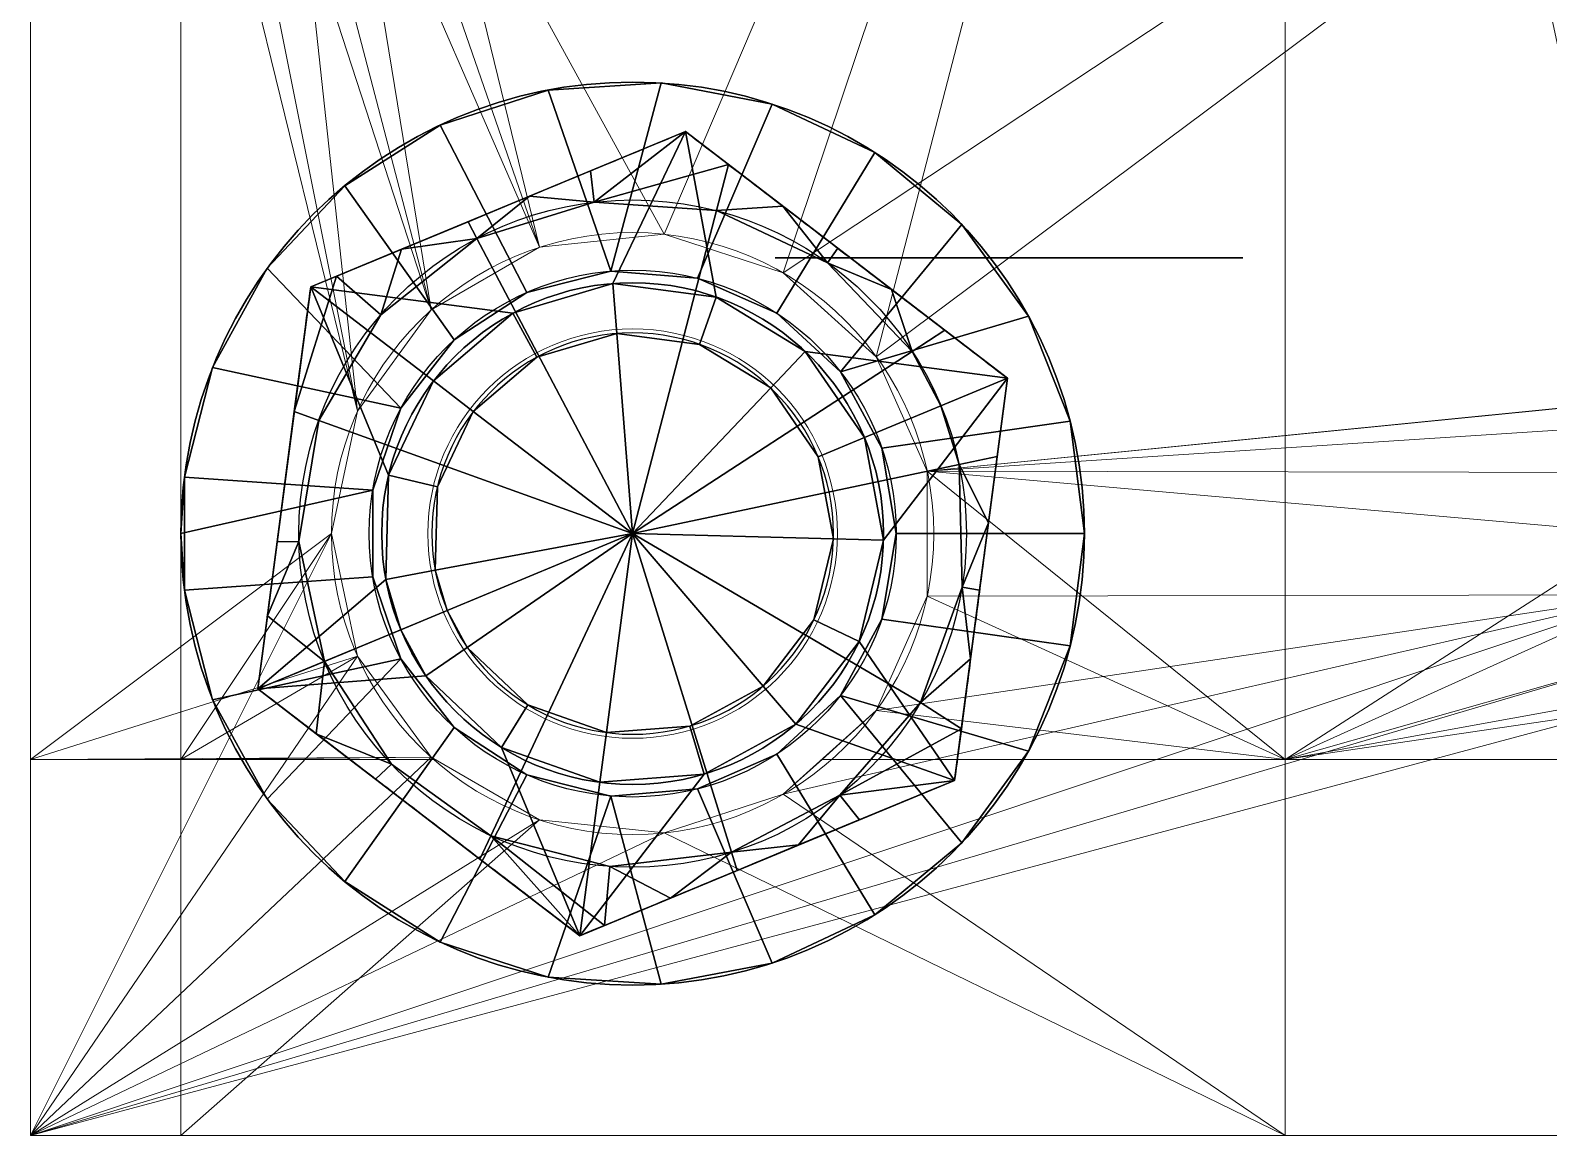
# Model space of a CAD drawing. Header units: millimetres. Extents: x -288 to 127, y 0 to 138.
# Drawn here: x 0 to 30.25, y 0 to 22.03 of the extents above; entities that cross this region are included whole.
import ezdxf
from ezdxf.lldxf.tags import DXFTag

# ---------------------------------------------------------------- set-up
doc = ezdxf.new("R2010")
doc.units = ezdxf.units.MM
doc.layers.add('1', color=7, linetype='Continuous', true_color=0xffffff)
tags = doc.linetypes.add('DASHED', pattern=[25.72, 12.86, -12.86]).pattern_tags.tags
tags[6:7] = [DXFTag(74, 4), DXFTag(75, 0), DXFTag(340, '0'), DXFTag(46, 0.0), DXFTag(50, 0.0), DXFTag(44, 0.0), DXFTag(45, 0.0)]
tags[4:5] = [DXFTag(74, 4), DXFTag(75, 0), DXFTag(340, '0'), DXFTag(46, 0.0), DXFTag(50, 0.0), DXFTag(44, 0.0), DXFTag(45, 0.0)]

# ---------------------------------------------------------------- blocks, each defined once
blk = doc.blocks.new('UG_SURFACE_001')
at = {"layer": '1', "color": 30, "linetype": 'Continuous', "lineweight": 18}
for points in [[(0, 0, 12), (0, 41.000001, 12), (0, 46.999998), (0, 7.5)], [(0, 7.5), (0, 46.999998), (6.518727, 14.44042), (6, 12)], [(0, 46.999998), (10.145898, 17.706338), (7.985217, 16.458869)], [(0, 46.999998), (25, 46.999998), (12.62717, 17.967131), (10.145898, 17.706338)], [(7.985217, 16.458869), (6.518727, 14.44042), (0, 46.999998)], [(15, 17.196152), (12.62717, 17.967131), (25, 46.999998)], [(25, 46.999998), (16.854102, 15.526712), (15, 17.196152)], [(25, 46.999998), (25, 7.5), (17.868886, 13.24747), (16.854102, 15.526712)], [(25, 46.999998), (34.07295, 14.853169), (32.992609, 14.229435)], [(25, 46.999998), (57, 46.999998), (36.499999, 14.598076), (35.313584, 14.983566)], [(32.992609, 14.229435), (32.259364, 13.22021), (25, 46.999998)], [(35.313584, 14.983566), (34.07295, 14.853169), (25, 46.999998)], [(32.259364, 13.22021), (32.000002, 12), (25, 7.5), (25, 46.999998)], [(0, 41.000001, 12), (6.518727, 14.44042, 12), (7.985217, 16.458869, 12)], [(7.985217, 16.458869, 12), (10.145898, 17.706338, 12), (0, 41.000001, 12)], [(50.999999, 41.000001, 12), (0, 41.000001, 12), (12.62717, 17.967131, 12), (15, 17.196152, 12)], [(6, 12, 12), (6.518727, 14.44042, 12), (0, 41.000001, 12), (0, 0, 12)], [(10.145898, 17.706338, 12), (12.62717, 17.967131, 12), (0, 41.000001, 12)], [(50.999999, 41.000001, 12), (15, 17.196152, 12), (16.854102, 15.526712, 12)], [(50.999999, 41.000001, 12), (16.854102, 15.526712, 12), (17.868886, 13.24747, 12), (35.313584, 14.983566, 12)], [(12.62717, 17.967131), (12.62717, 17.967131, 12), (10.145898, 17.706338, 12), (10.145898, 17.706338)], [(15, 17.196152), (15, 17.196152, 12), (12.62717, 17.967131, 12), (12.62717, 17.967131)], [(10.145898, 17.706338), (10.145898, 17.706338, 12), (7.985217, 16.458869, 12), (7.985217, 16.458869)], [(16.854102, 15.526712), (16.854102, 15.526712, 12), (15, 17.196152, 12), (15, 17.196152)], [(7.985217, 16.458869), (7.985217, 16.458869, 12), (6.518727, 14.44042, 12), (6.518727, 14.44042)], [(17.868886, 13.24747), (17.868886, 13.24747, 12), (16.854102, 15.526712, 12), (16.854102, 15.526712)], [(34.07295, 14.853169, 12), (35.313584, 14.983566, 12), (17.868886, 13.24747, 12)], [(32.992609, 14.229435, 12), (34.07295, 14.853169, 12), (17.868886, 13.24747, 12)], [(6.518727, 14.44042), (6.518727, 14.44042, 12), (6, 12, 12), (6, 12)], [(17.868886, 13.24747, 12), (32.259364, 13.22021, 12), (32.992609, 14.229435, 12)], [(17.868886, 10.75253), (17.868886, 13.24747), (25, 7.5)], [(32.259364, 10.77979, 12), (32.000002, 12, 12), (17.868886, 13.24747, 12), (17.868886, 10.75253, 12)], [(17.868886, 13.24747, 12), (32.000002, 12, 12), (32.259364, 13.22021, 12)], [(17.868886, 10.75253), (17.868886, 10.75253, 12), (17.868886, 13.24747, 12), (17.868886, 13.24747)], [(6, 12), (6.518727, 9.55958), (0, 7.5)], [(0, 0, 12), (6.518727, 9.55958, 12), (6, 12, 12)], [(6, 12), (6, 12, 12), (6.518727, 9.55958, 12), (6.518727, 9.55958)], [(25, 7.5), (32.000002, 12), (32.259364, 10.77979)], [(0, 0, 12), (32.259364, 10.77979, 12), (15, 6.803847, 12), (12.62717, 6.032869, 12)], [(32.992609, 9.770566, 12), (32.259364, 10.77979, 12), (0, 0, 12)], [(16.854102, 8.473288, 12), (15, 6.803847, 12), (32.259364, 10.77979, 12)], [(17.868886, 10.75253, 12), (16.854102, 8.473288, 12), (32.259364, 10.77979, 12)], [(25, 7.5), (16.854102, 8.473288), (17.868886, 10.75253)], [(16.854102, 8.473288), (16.854102, 8.473288, 12), (17.868886, 10.75253, 12), (17.868886, 10.75253)], [(25, 7.5), (32.259364, 10.77979), (32.992609, 9.770566)], [(0, 0, 12), (34.07295, 9.14683, 12), (32.992609, 9.770566, 12)], [(32.992609, 9.770566), (34.07295, 9.14683), (25, 7.5)], [(0, 7.5), (6.518727, 9.55958), (7.985217, 7.541131)], [(7.985217, 7.541131, 12), (6.518727, 9.55958, 12), (0, 0, 12)], [(6.518727, 9.55958), (6.518727, 9.55958, 12), (7.985217, 7.541131, 12), (7.985217, 7.541131)], [(0, 0, 12), (50.999999, 0, 12), (35.313584, 9.016435, 12), (34.07295, 9.14683, 12)], [(25, 7.5), (34.07295, 9.14683), (35.313584, 9.016435)], [(35.313584, 9.016435), (57, 7.5), (25, 7.5)], [(15, 6.803847, 12), (16.854102, 8.473288, 12), (16.854102, 8.473288), (15.773155, 7.5)], [(25, 7.5), (15.773155, 7.5), (16.854102, 8.473288)], [(7.985217, 7.541131), (8.056457, 7.5), (0, 7.5)], [(10.145898, 6.293661, 12), (7.985217, 7.541131, 12), (0, 0, 12)], [(0, 7.5), (0, 0), (0, 0, 12)], [(0, 0), (0, 7.5), (8.056457, 7.5), (10.145898, 6.293661)], [(7.985217, 7.541131, 12), (10.145898, 6.293661, 12), (10.145898, 6.293661), (8.056457, 7.5)], [(8.056457, 7.5), (7.985217, 7.541131), (7.985217, 7.541131, 12)], [(15, 6.803847), (15.773155, 7.5), (25, 7.5), (25, 0)], [(15.773155, 7.5), (15, 6.803847), (15, 6.803847, 12)], [(25, 7.5), (57, 7.5), (57, 0), (25, 0)], [(12.62717, 6.032869), (15, 6.803847), (25, 0)], [(12.62717, 6.032869), (12.62717, 6.032869, 12), (15, 6.803847, 12), (15, 6.803847)], [(10.145898, 6.293661), (12.62717, 6.032869), (25, 0), (0, 0)], [(0, 0, 12), (12.62717, 6.032869, 12), (10.145898, 6.293661, 12)], [(10.145898, 6.293661), (10.145898, 6.293661, 12), (12.62717, 6.032869, 12), (12.62717, 6.032869)], [(0, 0, 12), (0, 0), (25, 0)], [(25, 0), (57, 0), (50.999999, 0, 12), (0, 0, 12)]]:
    blk.add_3dface(points, dxfattribs=at)
blk = doc.blocks.new('stoika_kon_BODY')
at = {"layer": '1', "color": 30, "linetype": 'Continuous', "lineweight": 18}
for p, q in [((0, 94), (0, 0)), ((0, 0, 12), (0, 41, 12)), ((0, 0), (0, 0, 12)), ((51, 0, 12), (0, 0, 12)), ((0, 0), (114, 0))]:
    blk.add_line(p, q, dxfattribs=at)
at = {"layer": '1', "color": 30, "linetype": 'Continuous', "lineweight": 18, "extrusion": (0, 0, -1)}
for centre in [(-12, 12), (-12, 12, -12)]:
    blk.add_circle(centre, 6, dxfattribs=at)
at = {"layer": '1', "color": 30, "linetype": 'Continuous', "lineweight": 18}
blk.add_blockref('UG_SURFACE_001', (0, 0), dxfattribs=at)
blk = doc.blocks.new('UG_SURFACE_003')
at = {"layer": '1', "color": 30, "linetype": 'Continuous', "lineweight": 18}
for points in [[(3, 46.999998, 12), (0, 46.999998, 12), (0, 7.5, 12), (3, 7.5, 12)], [(0, 7.5), (0, 46.999998), (6.518727, 14.44042), (6, 12)], [(0, 46.999998), (10.145898, 17.706338), (7.985217, 16.458869)], [(12.62717, 17.967131), (10.145898, 17.706338), (0, 46.999998), (25, 46.999998)], [(7.985217, 16.458869), (6.518727, 14.44042), (0, 46.999998)], [(0, 46.999998), (0, 7.5), (0, 7.5, 12), (0, 46.999998, 12)], [(25, 46.999998, 12), (3, 46.999998, 12), (10.145898, 17.706338, 12), (12.62717, 17.967131, 12)], [(3, 46.999998, 12), (6.518727, 14.44042, 12), (7.985217, 16.458869, 12)], [(7.985217, 16.458869, 12), (10.145898, 17.706338, 12), (3, 46.999998, 12)], [(6, 12, 12), (6.518727, 14.44042, 12), (3, 46.999998, 12), (3, 7.5, 12)], [(12.62717, 17.967131, 12), (15, 17.196152, 12), (25, 46.999998, 12)], [(25, 46.999998), (15, 17.196152), (12.62717, 17.967131)], [(25, 46.999998, 12), (15, 17.196152, 12), (16.854102, 15.526712, 12)], [(16.854102, 15.526712), (15, 17.196152), (25, 46.999998)], [(16.854102, 15.526712, 12), (17.868886, 13.24747, 12), (25, 7.5, 12), (25, 46.999998, 12)], [(25, 46.999998), (25, 7.5), (17.868886, 13.24747), (16.854102, 15.526712)], [(25, 46.999998, 12), (32.259364, 13.22021, 12), (32.992609, 14.229435, 12)], [(25, 46.999998, 12), (34.07295, 14.853169, 12), (35.313584, 14.983566, 12)], [(25, 46.999998, 12), (25, 7.5, 12), (32.000002, 12, 12), (32.259364, 13.22021, 12)], [(35.313584, 14.983566, 12), (36.499999, 14.598076, 12), (57, 46.999998, 12), (25, 46.999998, 12)], [(32.992609, 14.229435, 12), (34.07295, 14.853169, 12), (25, 46.999998, 12)], [(25, 46.999998), (34.07295, 14.853169), (32.992609, 14.229435)], [(25, 46.999998), (57, 46.999998), (36.499999, 14.598076), (35.313584, 14.983566)], [(32.992609, 14.229435), (32.259364, 13.22021), (25, 46.999998)], [(35.313584, 14.983566), (34.07295, 14.853169), (25, 46.999998)], [(32.259364, 13.22021), (32.000002, 12), (25, 7.5), (25, 46.999998)], [(12.62717, 17.967131), (12.62717, 17.967131, 12), (10.145898, 17.706338, 12), (10.145898, 17.706338)], [(15, 17.196152), (15, 17.196152, 12), (12.62717, 17.967131, 12), (12.62717, 17.967131)], [(10.145898, 17.706338), (10.145898, 17.706338, 12), (7.985217, 16.458869, 12), (7.985217, 16.458869)], [(16.854102, 15.526712), (16.854102, 15.526712, 12), (15, 17.196152, 12), (15, 17.196152)], [(7.985217, 16.458869), (7.985217, 16.458869, 12), (6.518727, 14.44042, 12), (6.518727, 14.44042)], [(17.868886, 13.24747), (17.868886, 13.24747, 12), (16.854102, 15.526712, 12), (16.854102, 15.526712)], [(6.518727, 14.44042), (6.518727, 14.44042, 12), (6, 12, 12), (6, 12)], [(25, 7.5, 12), (17.868886, 13.24747, 12), (17.868886, 10.75253, 12)], [(17.868886, 10.75253), (17.868886, 13.24747), (25, 7.5)], [(17.868886, 10.75253), (17.868886, 10.75253, 12), (17.868886, 13.24747, 12), (17.868886, 13.24747)], [(6, 12), (6.518727, 9.55958), (0, 7.5)], [(3, 7.5, 12), (6.518727, 9.55958, 12), (6, 12, 12)], [(6, 12), (6, 12, 12), (6.518727, 9.55958, 12), (6.518727, 9.55958)], [(25, 7.5, 12), (32.259364, 10.77979, 12), (32.000002, 12, 12)], [(25, 7.5), (32.000002, 12), (32.259364, 10.77979)], [(17.868886, 10.75253, 12), (16.854102, 8.473288, 12), (25, 7.5, 12)], [(25, 7.5), (16.854102, 8.473288), (17.868886, 10.75253)], [(16.854102, 8.473288), (16.854102, 8.473288, 12), (17.868886, 10.75253, 12), (17.868886, 10.75253)], [(32.992609, 9.770566, 12), (32.259364, 10.77979, 12), (25, 7.5, 12)], [(25, 7.5), (32.259364, 10.77979), (32.992609, 9.770566)], [(25, 7.5, 12), (34.07295, 9.14683, 12), (32.992609, 9.770566, 12)], [(32.992609, 9.770566), (34.07295, 9.14683), (25, 7.5)], [(0, 7.5), (6.518727, 9.55958), (7.985217, 7.541131)], [(7.985217, 7.541131, 12), (6.518727, 9.55958, 12), (3, 7.5, 12)], [(6.518727, 9.55958), (6.518727, 9.55958, 12), (7.985217, 7.541131, 12), (7.985217, 7.541131)], [(35.313584, 9.016435, 12), (34.07295, 9.14683, 12), (25, 7.5, 12)], [(25, 7.5), (34.07295, 9.14683), (35.313584, 9.016435)], [(25, 7.5, 12), (57, 7.5, 12), (35.313584, 9.016435, 12)], [(35.313584, 9.016435), (57, 7.5), (25, 7.5)], [(16.854102, 8.473288, 12), (15.773155, 7.5, 12), (25, 7.5, 12)], [(25, 7.5), (15.773155, 7.5), (16.854102, 8.473288)], [(15.773155, 7.5, 12), (16.854102, 8.473288, 12), (16.854102, 8.473288), (15.773155, 7.5)], [(7.985217, 7.541131), (8.056457, 7.5), (0, 7.5)], [(3, 7.5, 12), (0, 7.5, 12), (0, 0, 12), (3, 0, 12)], [(0, 0), (0, 7.5), (8.056457, 7.5), (10.145898, 6.293661)], [(0, 7.5), (0, 0), (0, 0, 12), (0, 7.5, 12)], [(3, 7.5, 12), (8.056457, 7.5, 12), (7.985217, 7.541131, 12)], [(10.145898, 6.293661, 12), (8.056457, 7.5, 12), (3, 7.5, 12), (3, 0, 12)], [(8.056457, 7.5), (7.985217, 7.541131), (7.985217, 7.541131, 12), (8.056457, 7.5, 12)], [(8.056457, 7.5, 12), (10.145898, 6.293661, 12), (10.145898, 6.293661), (8.056457, 7.5)], [(25, 0, 12), (25, 7.5, 12), (15.773155, 7.5, 12), (15, 6.803847, 12)], [(15, 6.803847), (15.773155, 7.5), (25, 7.5), (25, 0)], [(15.773155, 7.5), (15, 6.803847), (15, 6.803847, 12), (15.773155, 7.5, 12)], [(57, 7.5, 12), (25, 7.5, 12), (25, 0, 12), (57, 0, 12)], [(25, 7.5), (57, 7.5), (57, 0), (25, 0)], [(15, 6.803847, 12), (12.62717, 6.032869, 12), (25, 0, 12)], [(25, 0), (12.62717, 6.032869), (15, 6.803847)], [(12.62717, 6.032869), (12.62717, 6.032869, 12), (15, 6.803847, 12), (15, 6.803847)], [(10.145898, 6.293661), (12.62717, 6.032869), (25, 0), (0, 0)], [(3, 0, 12), (25, 0, 12), (12.62717, 6.032869, 12), (10.145898, 6.293661, 12)], [(10.145898, 6.293661), (10.145898, 6.293661, 12), (12.62717, 6.032869, 12), (12.62717, 6.032869)], [(0, 0), (25, 0), (25, 0, 12), (3, 0, 12)], [(3, 0, 12), (0, 0, 12), (0, 0)], [(25, 0), (57, 0), (57, 0, 12), (25, 0, 12)]]:
    blk.add_3dface(points, dxfattribs=at)
blk = doc.blocks.new('plohadka_pod_stoiku_kon_BODY')
at = {"layer": '1', "color": 30, "linetype": 'Continuous', "lineweight": 18}
for p, q in [((0, 94), (0, 0)), ((0, 0, 12), (0, 94, 12)), ((0, 0), (114, 0)), ((114, 0, 12), (0, 0, 12)), ((0, 0), (0, 0, 12))]:
    blk.add_line(p, q, dxfattribs=at)
at = {"layer": '1', "color": 30, "linetype": 'Continuous', "lineweight": 18, "extrusion": (0, 0, -1)}
for centre in [(-12, 12), (-12, 12, -12)]:
    blk.add_circle(centre, 6, dxfattribs=at)
at = {"layer": '1', "color": 30, "linetype": 'Continuous', "lineweight": 18}
blk.add_blockref('UG_SURFACE_003', (0, 0), dxfattribs=at)
blk = doc.blocks.new('UG_SURFACE_004')
at = {"layer": '1', "color": 190, "linetype": 'Continuous', "lineweight": 25}
for points in [[(-2.108901, 4.80781, 1.5), (-0.433542, 5.232069, 1.5), (-1.686432, 8.840585, 1.5), (-3.832014, 8.143444, 1.5)], [(-1.686432, 8.840585, 1.5), (-1.686432, 8.840585), (-3.832014, 8.143444), (-3.832014, 8.143444, 1.5)], [(-3.832014, 8.143444), (-1.686432, 8.840585), (-0.433542, 5.232069), (-2.108901, 4.80781)], [(0.565115, 8.98224, 1.5), (-1.686432, 8.840585, 1.5), (-0.433542, 5.232069, 1.5)], [(0.565115, 8.98224, 1.5), (0.565115, 8.98224), (-1.686432, 8.840585), (-1.686432, 8.840585, 1.5)], [(-0.433542, 5.232069), (-1.686432, 8.840585), (0.565115, 8.98224)], [(-0.433542, 5.232069, 1.5), (1.288799, 5.089351, 1.5), (2.781153, 8.559508, 1.5), (0.565115, 8.98224, 1.5)], [(0.565115, 8.98224), (2.781153, 8.559508), (1.288799, 5.089351), (-0.433542, 5.232069)], [(2.781153, 8.559508, 1.5), (2.781153, 8.559508), (0.565115, 8.98224), (0.565115, 8.98224, 1.5)], [(4.822441, 7.598951, 1.5), (2.781153, 8.559508, 1.5), (1.288799, 5.089351, 1.5), (2.871478, 4.395124, 1.5)], [(2.871478, 4.395124), (1.288799, 5.089351), (2.781153, 8.559508), (4.822441, 7.598951)], [(4.822441, 7.598951, 1.5), (4.822441, 7.598951), (2.781153, 8.559508), (2.781153, 8.559508, 1.5)], [(-3.832014, 8.143444, 1.5), (-5.736816, 6.934619, 1.5), (-3.555728, 3.86255, 1.5), (-2.108901, 4.80781, 1.5)], [(-3.832014, 8.143444, 1.5), (-3.832014, 8.143444), (-5.736816, 6.934619), (-5.736816, 6.934619, 1.5)], [(-2.108901, 4.80781), (-3.555728, 3.86255), (-5.736816, 6.934619), (-3.832014, 8.143444)], [(2.871478, 4.395124, 1.5), (4.142988, 3.224617, 1.5), (6.560718, 6.160924, 1.5), (4.822441, 7.598951, 1.5)], [(4.822441, 7.598951), (6.560718, 6.160924), (4.142988, 3.224617), (2.871478, 4.395124)], [(6.560718, 6.160924, 1.5), (6.560718, 6.160924), (4.822441, 7.598951), (4.822441, 7.598951, 1.5)], [(-4.617237, 2.498724, 1.5), (-3.555728, 3.86255, 1.5), (-5.736816, 6.934619, 1.5), (-7.281153, 5.290067, 1.5)], [(-5.736816, 6.934619, 1.5), (-5.736816, 6.934619), (-7.281153, 5.290067), (-7.281153, 5.290067, 1.5)], [(-7.281153, 5.290067), (-5.736816, 6.934619), (-3.555728, 3.86255), (-4.617237, 2.498724)], [(7.88676, 4.335783, 1.5), (6.560718, 6.160924, 1.5), (4.142988, 3.224617, 1.5)], [(4.142988, 3.224617), (6.560718, 6.160924), (7.88676, 4.335783)], [(7.88676, 4.335783, 1.5), (7.88676, 4.335783), (6.560718, 6.160924), (6.560718, 6.160924, 1.5)], [(-7.281153, 5.290067, 1.5), (-8.367988, 3.313121, 1.5), (-4.617237, 2.498724, 1.5)], [(-7.281153, 5.290067, 1.5), (-7.281153, 5.290067), (-8.367988, 3.313121), (-8.367988, 3.313121, 1.5)], [(-4.617237, 2.498724), (-8.367988, 3.313121), (-7.281153, 5.290067)], [(-2.108901, 4.80781, 1.5), (-2.108901, 4.80781), (-0.433542, 5.232069), (-0.433542, 5.232069, 1.5)], [(-0.433542, 5.232069, 1.5), (-0.433542, 5.232069), (1.288799, 5.089351), (1.288799, 5.089351, 1.5)], [(1.288799, 5.089351, 1.5), (1.288799, 5.089351), (2.871478, 4.395124), (2.871478, 4.395124, 1.5)], [(-3.555728, 3.86255, 1.5), (-3.555728, 3.86255), (-2.108901, 4.80781), (-2.108901, 4.80781, 1.5)], [(2.871478, 4.395124, 1.5), (2.871478, 4.395124), (4.142988, 3.224617), (4.142988, 3.224617, 1.5)], [(4.142988, 3.224617, 1.5), (4.96554, 1.704672, 1.5), (8.717248, 2.238209, 1.5), (7.88676, 4.335783, 1.5)], [(7.88676, 4.335783), (8.717248, 2.238209), (4.96554, 1.704672), (4.142988, 3.224617)], [(8.717248, 2.238209, 1.5), (8.717248, 2.238209), (7.88676, 4.335783), (7.88676, 4.335783, 1.5)], [(-4.617237, 2.498724, 1.5), (-4.617237, 2.498724), (-3.555728, 3.86255), (-3.555728, 3.86255, 1.5)], [(-5.178397, 0.864122, 1.5), (-4.617237, 2.498724, 1.5), (-8.367988, 3.313121, 1.5), (-8.929032, 1.127999, 1.5)], [(-8.367988, 3.313121, 1.5), (-8.367988, 3.313121), (-8.929032, 1.127999), (-8.929032, 1.127999, 1.5)], [(-4.617237, 2.498724), (-5.178397, 0.864122), (-8.929032, 1.127999), (-8.367988, 3.313121)], [(4.142988, 3.224617, 1.5), (4.142988, 3.224617), (4.96554, 1.704672), (4.96554, 1.704672, 1.5)], [(-5.178397, 0.864122, 1.5), (-5.178397, 0.864122), (-4.617237, 2.498724), (-4.617237, 2.498724, 1.5)], [(4.96554, 1.704672, 1.5), (5.25, 0, 1.5), (9, 0, 1.5), (8.717248, 2.238209, 1.5)], [(8.717248, 2.238209), (9, 0), (5.25, 0), (4.96554, 1.704672)], [(9, 0, 1.5), (9, 0), (8.717248, 2.238209), (8.717248, 2.238209, 1.5)], [(4.96554, 1.704672, 1.5), (4.96554, 1.704672), (5.25, 0), (5.25, 0, 1.5)], [(-5.178397, 0.864122, 1.5), (-8.929032, 1.127999, 1.5), (-9, 0, 1.5)], [(-8.929032, 1.127999), (-8.929032, -1.127999), (-9, 0, 1.5)], [(-9, 0, 1.5), (-8.929032, 1.127999, 1.5), (-8.929032, 1.127999)], [(-8.929032, -1.127999), (-8.929032, 1.127999), (-5.178397, 0.864122), (-5.178397, -0.864122)], [(-9, 0, 1.5), (-8.929032, -1.127999, 1.5), (-5.178397, -0.864122, 1.5), (-5.178397, 0.864122, 1.5)], [(-5.178397, -0.864122, 1.5), (-5.178397, -0.864122), (-5.178397, 0.864122), (-5.178397, 0.864122, 1.5)], [(-8.929032, -1.127999), (-8.929032, -1.127999, 1.5), (-9, 0, 1.5)], [(8.717248, -2.238209, 1.5), (9, 0, 1.5), (5.25, 0, 1.5), (4.96554, -1.704672, 1.5)], [(4.96554, -1.704672), (5.25, 0), (9, 0), (8.717248, -2.238209)], [(5.25, 0, 1.5), (5.25, 0), (4.96554, -1.704672), (4.96554, -1.704672, 1.5)], [(8.717248, -2.238209, 1.5), (8.717248, -2.238209), (9, 0), (9, 0, 1.5)], [(-8.929032, -1.127999, 1.5), (-8.367988, -3.313121, 1.5), (-4.617237, -2.498724, 1.5), (-5.178397, -0.864122, 1.5)], [(-5.178397, -0.864122), (-4.617237, -2.498724), (-8.367988, -3.313121), (-8.929032, -1.127999)], [(-4.617237, -2.498724, 1.5), (-4.617237, -2.498724), (-5.178397, -0.864122), (-5.178397, -0.864122, 1.5)], [(-8.929032, -1.127999, 1.5), (-8.929032, -1.127999), (-8.367988, -3.313121), (-8.367988, -3.313121, 1.5)], [(7.88676, -4.335783, 1.5), (8.717248, -2.238209, 1.5), (4.96554, -1.704672, 1.5), (4.142988, -3.224617, 1.5)], [(4.142988, -3.224617), (4.96554, -1.704672), (8.717248, -2.238209), (7.88676, -4.335783)], [(4.96554, -1.704672, 1.5), (4.96554, -1.704672), (4.142988, -3.224617), (4.142988, -3.224617, 1.5)], [(7.88676, -4.335783, 1.5), (7.88676, -4.335783), (8.717248, -2.238209), (8.717248, -2.238209, 1.5)], [(-4.617237, -2.498724, 1.5), (-8.367988, -3.313121, 1.5), (-7.281153, -5.290067, 1.5)], [(-7.281153, -5.290067), (-8.367988, -3.313121), (-4.617237, -2.498724)], [(-7.281153, -5.290067, 1.5), (-5.736816, -6.934619, 1.5), (-3.555728, -3.86255, 1.5), (-4.617237, -2.498724, 1.5)], [(-4.617237, -2.498724), (-3.555728, -3.86255), (-5.736816, -6.934619), (-7.281153, -5.290067)], [(-3.555728, -3.86255, 1.5), (-3.555728, -3.86255), (-4.617237, -2.498724), (-4.617237, -2.498724, 1.5)], [(-8.367988, -3.313121, 1.5), (-8.367988, -3.313121), (-7.281153, -5.290067), (-7.281153, -5.290067, 1.5)], [(4.822441, -7.598951, 1.5), (6.560718, -6.160924, 1.5), (4.142988, -3.224617, 1.5), (2.871478, -4.395124, 1.5)], [(6.560718, -6.160924), (4.822441, -7.598951), (2.871478, -4.395124), (4.142988, -3.224617)], [(4.142988, -3.224617, 1.5), (4.142988, -3.224617), (2.871478, -4.395124), (2.871478, -4.395124, 1.5)], [(4.142988, -3.224617, 1.5), (6.560718, -6.160924, 1.5), (7.88676, -4.335783, 1.5)], [(7.88676, -4.335783), (6.560718, -6.160924), (4.142988, -3.224617)], [(-5.736816, -6.934619, 1.5), (-3.832014, -8.143444, 1.5), (-2.108901, -4.80781, 1.5), (-3.555728, -3.86255, 1.5)], [(-3.555728, -3.86255), (-2.108901, -4.80781), (-3.832014, -8.143444), (-5.736816, -6.934619)], [(-2.108901, -4.80781, 1.5), (-2.108901, -4.80781), (-3.555728, -3.86255), (-3.555728, -3.86255, 1.5)], [(2.781153, -8.559508, 1.5), (4.822441, -7.598951, 1.5), (2.871478, -4.395124, 1.5), (1.288799, -5.089351, 1.5)], [(1.288799, -5.089351), (2.871478, -4.395124), (4.822441, -7.598951), (2.781153, -8.559508)], [(2.871478, -4.395124, 1.5), (2.871478, -4.395124), (1.288799, -5.089351), (1.288799, -5.089351, 1.5)], [(6.560718, -6.160924, 1.5), (6.560718, -6.160924), (7.88676, -4.335783), (7.88676, -4.335783, 1.5)], [(-3.832014, -8.143444, 1.5), (-1.686432, -8.840585, 1.5), (-0.433542, -5.232069, 1.5), (-2.108901, -4.80781, 1.5)], [(-2.108901, -4.80781), (-0.433542, -5.232069), (-1.686432, -8.840585), (-3.832014, -8.143444)], [(-0.433542, -5.232069, 1.5), (-0.433542, -5.232069), (-2.108901, -4.80781), (-2.108901, -4.80781, 1.5)], [(0.565115, -8.98224, 1.5), (2.781153, -8.559508, 1.5), (1.288799, -5.089351, 1.5), (-0.433542, -5.232069, 1.5)], [(-0.433542, -5.232069), (1.288799, -5.089351), (2.781153, -8.559508), (0.565115, -8.98224)], [(1.288799, -5.089351, 1.5), (1.288799, -5.089351), (-0.433542, -5.232069), (-0.433542, -5.232069, 1.5)], [(-7.281153, -5.290067, 1.5), (-7.281153, -5.290067), (-5.736816, -6.934619), (-5.736816, -6.934619, 1.5)], [(-0.433542, -5.232069, 1.5), (-1.686432, -8.840585, 1.5), (0.565115, -8.98224, 1.5)], [(0.565115, -8.98224), (-1.686432, -8.840585), (-0.433542, -5.232069)], [(4.822441, -7.598951, 1.5), (4.822441, -7.598951), (6.560718, -6.160924), (6.560718, -6.160924, 1.5)], [(-5.736816, -6.934619, 1.5), (-5.736816, -6.934619), (-3.832014, -8.143444), (-3.832014, -8.143444, 1.5)], [(2.781153, -8.559508, 1.5), (2.781153, -8.559508), (4.822441, -7.598951), (4.822441, -7.598951, 1.5)], [(-3.832014, -8.143444, 1.5), (-3.832014, -8.143444), (-1.686432, -8.840585), (-1.686432, -8.840585, 1.5)], [(0.565115, -8.98224, 1.5), (0.565115, -8.98224), (2.781153, -8.559508), (2.781153, -8.559508, 1.5)], [(-1.686432, -8.840585, 1.5), (-1.686432, -8.840585), (0.565115, -8.98224), (0.565115, -8.98224, 1.5)]]:
    blk.add_3dface(points, dxfattribs=at)
blk = doc.blocks.new('1143_1_5-10-18_BODY')
at = {"layer": '1', "color": 190, "linetype": 'Continuous', "lineweight": 25}
for centre, radius in [((0, 0), 9), ((0, 0), 5.25), ((0, 0, 1.5), 5.25)]:
    blk.add_circle(centre, radius, dxfattribs=at)
at = {"layer": '1', "color": 190, "linetype": 'Continuous', "lineweight": 25, "extrusion": (0, 0, -1)}
blk.add_circle((0, 0, -1.5), 9, dxfattribs=at)
at = {"layer": '1', "color": 190, "linetype": 'Continuous', "lineweight": 25}
blk.add_blockref('UG_SURFACE_004', (0, 0), dxfattribs=at)
blk = doc.blocks.new('UG_SURFACE_006')
at = {"layer": '1', "color": 251, "linetype": 'Continuous', "lineweight": 25}
for points in [[(-4.567727, 2.033683), (-3.345653, 3.715724), (-4.041452, 7), (-8.082904, 0)], [(-5.954344, 3.686774, -5.79601), (-6.62992, 2.516642, -5.745102), (-8.082904, 0), (-4.041452, 7)], [(-4.041452, 7), (-5.262495, 4.885091, -5.69378), (-5.954344, 3.686774, -5.79601)], [(-4.041452, 7), (-4.580755, 6.0659, -5.450816), (-5.262495, 4.885091, -5.69378)], [(-4.041452, 7), (-4.041452, 7, -5.172713), (-4.580755, 6.0659, -5.450816)], [(-1.819859, 6.39614, -6), (-4.580755, 6.0659, -5.450816), (-4.041452, 7, -5.172713)], [(-4.041452, 7), (-3.345653, 3.715724), (-1.545085, 4.755283)], [(-1.545085, 4.755283), (0.522642, 4.97261), (4.041452, 7), (-4.041452, 7)], [(0.648646, 7, -5.780614), (-0.677313, 7, -5.779053), (-4.041452, 7), (4.041452, 7)], [(-0.677313, 7, -5.779053), (-1.991672, 7, -5.637524), (-4.041452, 7, -5.172713), (-4.041452, 7)], [(-4.041452, 7, -5.172713), (-1.991672, 7, -5.637524), (-1.819859, 6.39614, -6)], [(-1.819859, 6.39614, -6), (-1.991672, 7, -5.637524), (-0.677313, 7, -5.779053)], [(0.613585, 6.621632, -6), (-1.819859, 6.39614, -6), (-0.677313, 7, -5.779053)], [(-0.677313, 7, -5.779053), (0.648646, 7, -5.780614), (0.613585, 6.621632, -6)], [(4.041452, 7), (0.522642, 4.97261), (2.5, 4.330127)], [(0.613585, 6.621632, -6), (0.648646, 7, -5.780614), (2.084738, 7, -5.622503)], [(2.084738, 7, -5.622503), (2.96416, 5.952836, -6), (0.613585, 6.621632, -6)], [(4.041452, 7), (2.084738, 7, -5.622503), (0.648646, 7, -5.780614)], [(4.041452, 7), (3.485586, 7, -5.324614), (2.084738, 7, -5.622503)], [(2.084738, 7, -5.622503), (3.485586, 7, -5.324614), (2.96416, 5.952836, -6)], [(2.5, 4.330127), (4.045085, 2.938926), (4.041452, 7)], [(5.295666, 4.827637, -5.702144), (4.914409, 4.480076, -6), (2.96416, 5.952836, -6), (3.485586, 7, -5.324614)], [(4.041452, 7), (4.041452, 7, -5.172713), (3.485586, 7, -5.324614)], [(3.485586, 7, -5.324614), (4.041452, 7, -5.172713), (5.295666, 4.827637, -5.702144)], [(8.082904, 0), (4.041452, 7), (4.045085, 2.938926), (4.890738, 1.039558)], [(4.041452, 7), (8.082904, 0), (6.605478, 2.558976, -5.749526), (5.295666, 4.827637, -5.702144)], [(5.295666, 4.827637, -5.702144), (4.041452, 7, -5.172713), (4.041452, 7)], [(-1.819859, 6.39614, -6), (-4.00752, 5.306814, -6), (-4.580755, 6.0659, -5.450816)], [(-4.00752, 5.306814, -6), (-1.819859, 6.39614, -6), (0.613585, 6.621632, -6), (0, 0, -6)], [(0.613585, 6.621632, -6), (2.96416, 5.952836, -6), (4.914409, 4.480076, -6), (0, 0, -6)], [(-5.262495, 4.885091, -5.69378), (-4.580755, 6.0659, -5.450816), (-4.00752, 5.306814, -6)], [(0, 0, -6), (-6.536771, 1.221934, -6), (-5.653944, 3.500774, -6), (-4.00752, 5.306814, -6)], [(-5.262495, 4.885091, -5.69378), (-4.00752, 5.306814, -6), (-5.653944, 3.500774, -6)], [(-5.653944, 3.500774, -6), (-5.954344, 3.686774, -5.79601), (-5.262495, 4.885091, -5.69378)], [(0.522642, 4.97261, 34.000002), (-1.545085, 4.755283, 34.000002), (-1.236068, 3.804226, 35), (0.418114, 3.978088, 35)], [(-1.545085, 4.755283), (-1.545085, 4.755283, 34.000002), (0.522642, 4.97261, 34.000002), (0.522642, 4.97261)], [(2.5, 4.330127, 34.000002), (0.522642, 4.97261, 34.000002), (0.418114, 3.978088, 35), (2, 3.464102, 35)], [(0.522642, 4.97261), (0.522642, 4.97261, 34.000002), (2.5, 4.330127, 34.000002), (2.5, 4.330127)], [(-1.545085, 4.755283, 34.000002), (-3.345653, 3.715724, 34.000002), (-2.676522, 2.972579, 35), (-1.236068, 3.804226, 35)], [(-3.345653, 3.715724), (-3.345653, 3.715724, 34.000002), (-1.545085, 4.755283, 34.000002), (-1.545085, 4.755283)], [(6.605478, 2.558976, -5.749526), (6.20094, 2.402257, -6), (4.914409, 4.480076, -6), (5.295666, 4.827637, -5.702144)], [(4.914409, 4.480076, -6), (6.20094, 2.402257, -6), (6.65, 0, -6), (0, 0, -6)], [(4.045085, 2.938926, 34.000002), (2.5, 4.330127, 34.000002), (2, 3.464102, 35), (3.236068, 2.351141, 35)], [(2.5, 4.330127), (2.5, 4.330127, 34.000002), (4.045085, 2.938926, 34.000002), (4.045085, 2.938926)], [(2, 3.464102, 35), (0.418114, 3.978088, 35), (-1.236068, 3.804226, 35), (0, 0, 35)], [(-6.62992, 2.516642, -5.745102), (-5.954344, 3.686774, -5.79601), (-5.653944, 3.500774, -6)], [(-3.345653, 3.715724, 34.000002), (-4.567727, 2.033683, 34.000002), (-3.654182, 1.626947, 35), (-2.676522, 2.972579, 35)], [(-4.567727, 2.033683), (-4.567727, 2.033683, 34.000002), (-3.345653, 3.715724, 34.000002), (-3.345653, 3.715724)], [(-1.236068, 3.804226, 35), (-2.676522, 2.972579, 35), (-3.654182, 1.626947, 35), (0, 0, 35)], [(-5.653944, 3.500774, -6), (-6.536771, 1.221934, -6), (-6.62992, 2.516642, -5.745102)], [(0, 0, 35), (3.91259, 0.831647, 35), (3.236068, 2.351141, 35), (2, 3.464102, 35)], [(4.890738, 1.039558, 34.000002), (4.045085, 2.938926, 34.000002), (3.236068, 2.351141, 35), (3.91259, 0.831647, 35)], [(4.045085, 2.938926), (4.045085, 2.938926, 34.000002), (4.890738, 1.039558, 34.000002), (4.890738, 1.039558)], [(-6.62992, 2.516642, -5.745102), (-7.29553, 1.363771, -5.554342), (-8.082904, 0)], [(-6.536771, 1.221934, -6), (-7.29553, 1.363771, -5.554342), (-6.62992, 2.516642, -5.745102)], [(6.20094, 2.402257, -6), (6.605478, 2.558976, -5.749526), (7.349374, 1.270511, -5.533279)], [(8.082904, 0), (7.349374, 1.270511, -5.533279), (6.605478, 2.558976, -5.749526)], [(7.349374, 1.270511, -5.533279), (6.65, 0, -6), (6.20094, 2.402257, -6)], [(-8.082904, 0), (-5, 0), (-4.567727, 2.033683)], [(-4.567727, 2.033683, 34.000002), (-5, 0, 34.000002), (-4, 0, 35), (-3.654182, 1.626947, 35)], [(-5, 0), (-5, 0, 34.000002), (-4.567727, 2.033683, 34.000002), (-4.567727, 2.033683)], [(-3.654182, 1.626947, 35), (-4, 0, 35), (-3.654182, -1.626947, 35), (0, 0, 35)], [(-7.29553, 1.363771, -5.554342), (-8.082904, 0, -5.172713), (-8.082904, 0)], [(-8.082904, 0, -5.172713), (-7.29553, 1.363771, -5.554342), (-6.536771, 1.221934, -6), (-6.65, 0, -6)], [(-6.536771, -1.221934, -6), (-6.65, 0, -6), (-6.536771, 1.221934, -6), (0, 0, -6)], [(7.349374, 1.270511, -5.533279), (8.082904, 0, -5.172713), (6.65, 0, -6)], [(8.082904, 0), (8.082904, 0, -5.172713), (7.349374, 1.270511, -5.533279)], [(5, 0, 34.000002), (4.890738, 1.039558, 34.000002), (3.91259, 0.831647, 35), (4, 0, 35)], [(5, 0), (4.890738, 1.039558), (4.890738, 1.039558, 34.000002), (5, 0, 34.000002)], [(4.890738, 1.039558), (5, 0), (8.082904, 0)], [(3.91259, -0.831647, 35), (4, 0, 35), (3.91259, 0.831647, 35), (0, 0, 35)], [(-8.082904, 0), (-4.567727, -2.033683), (-5, 0)], [(-3.345653, -3.715724), (-4.567727, -2.033683), (-8.082904, 0), (-4.041452, -7)], [(-4.041452, -7), (-8.082904, 0), (-6.629959, -2.516574, -5.745095), (-5.954344, -3.686774, -5.79601)], [(-8.082904, 0), (-7.29553, -1.363771, -5.554342), (-6.629959, -2.516574, -5.745095)], [(-8.082904, 0), (-8.082904, 0, -5.172713), (-7.29553, -1.363771, -5.554342)], [(-6.65, 0, -6), (-6.536771, -1.221934, -6), (-7.29553, -1.363771, -5.554342), (-8.082904, 0, -5.172713)], [(-4.00752, -5.306814, -6), (-5.653944, -3.500774, -6), (-6.536771, -1.221934, -6), (0, 0, -6)], [(-5, 0, 34.000002), (-4.567727, -2.033683, 34.000002), (-3.654182, -1.626947, 35), (-4, 0, 35)], [(-4.567727, -2.033683), (-4.567727, -2.033683, 34.000002), (-5, 0, 34.000002), (-5, 0)], [(0.613585, -6.621632, -6), (-1.819859, -6.39614, -6), (-4.00752, -5.306814, -6), (0, 0, -6)], [(-3.654182, -1.626947, 35), (-2.676522, -2.972579, 35), (-1.236068, -3.804226, 35), (0, 0, 35)], [(-1.236068, -3.804226, 35), (0.418114, -3.978088, 35), (2, -3.464102, 35), (0, 0, 35)], [(2, -3.464102, 35), (3.236068, -2.351141, 35), (3.91259, -0.831647, 35), (0, 0, 35)], [(6.65, 0, -6), (6.20094, -2.402257, -6), (4.914409, -4.480076, -6), (0, 0, -6)], [(4.914409, -4.480076, -6), (2.96416, -5.952836, -6), (0.613585, -6.621632, -6), (0, 0, -6)], [(4, 0, 35), (3.91259, -0.831647, 35), (4.890738, -1.039558, 34.000002), (5, 0, 34.000002)], [(4.890738, -1.039558), (4.045085, -2.938926), (4.041452, -7), (8.082904, 0)], [(5.295666, -4.827637, -5.702144), (6.605478, -2.558976, -5.749526), (8.082904, 0), (4.041452, -7)], [(5, 0, 34.000002), (4.890738, -1.039558, 34.000002), (4.890738, -1.039558), (5, 0)], [(8.082904, 0), (5, 0), (4.890738, -1.039558)], [(6.20094, -2.402257, -6), (6.65, 0, -6), (7.350142, -1.26918, -5.532973)], [(6.605478, -2.558976, -5.749526), (7.350142, -1.26918, -5.532973), (8.082904, 0)], [(6.65, 0, -6), (8.082904, 0, -5.172713), (7.350142, -1.26918, -5.532973)], [(7.350142, -1.26918, -5.532973), (8.082904, 0, -5.172713), (8.082904, 0)], [(4.045085, -2.938926, 34.000002), (4.890738, -1.039558, 34.000002), (3.91259, -0.831647, 35), (3.236068, -2.351141, 35)], [(4.890738, -1.039558), (4.890738, -1.039558, 34.000002), (4.045085, -2.938926, 34.000002), (4.045085, -2.938926)], [(-6.629959, -2.516574, -5.745095), (-7.29553, -1.363771, -5.554342), (-6.536771, -1.221934, -6)], [(-6.629959, -2.516574, -5.745095), (-6.536771, -1.221934, -6), (-5.653944, -3.500774, -6)], [(7.350142, -1.26918, -5.532973), (6.605478, -2.558976, -5.749526), (6.20094, -2.402257, -6)], [(-4.567727, -2.033683, 34.000002), (-3.345653, -3.715724, 34.000002), (-2.676522, -2.972579, 35), (-3.654182, -1.626947, 35)], [(-3.345653, -3.715724), (-3.345653, -3.715724, 34.000002), (-4.567727, -2.033683, 34.000002), (-4.567727, -2.033683)], [(2.5, -4.330127, 34.000002), (4.045085, -2.938926, 34.000002), (3.236068, -2.351141, 35), (2, -3.464102, 35)], [(5.295666, -4.827637, -5.702144), (4.914409, -4.480076, -6), (6.20094, -2.402257, -6), (6.605478, -2.558976, -5.749526)], [(-5.653944, -3.500774, -6), (-5.954344, -3.686774, -5.79601), (-6.629959, -2.516574, -5.745095)], [(-3.345653, -3.715724, 34.000002), (-1.545085, -4.755283, 34.000002), (-1.236068, -3.804226, 35), (-2.676522, -2.972579, 35)], [(4.045085, -2.938926), (4.045085, -2.938926, 34.000002), (2.5, -4.330127, 34.000002), (2.5, -4.330127)], [(4.041452, -7), (4.045085, -2.938926), (2.5, -4.330127)], [(-5.261754, -4.886375, -5.69359), (-5.954344, -3.686774, -5.79601), (-5.653944, -3.500774, -6)], [(-5.653944, -3.500774, -6), (-4.00752, -5.306814, -6), (-5.261754, -4.886375, -5.69359)], [(0.522642, -4.97261, 34.000002), (2.5, -4.330127, 34.000002), (2, -3.464102, 35), (0.418114, -3.978088, 35)], [(-5.954344, -3.686774, -5.79601), (-5.261754, -4.886375, -5.69359), (-4.558739, -6.104033, -5.393513), (-4.041452, -7)], [(-4.041452, -7), (-1.545085, -4.755283), (-3.345653, -3.715724)], [(-1.545085, -4.755283), (-1.545085, -4.755283, 34.000002), (-3.345653, -3.715724, 34.000002), (-3.345653, -3.715724)], [(-1.545085, -4.755283, 34.000002), (0.522642, -4.97261, 34.000002), (0.418114, -3.978088, 35), (-1.236068, -3.804226, 35)], [(2.5, -4.330127), (2.5, -4.330127, 34.000002), (0.522642, -4.97261, 34.000002), (0.522642, -4.97261)], [(2.5, -4.330127), (0.522642, -4.97261), (4.041452, -7)], [(3.512263, -7, -5.294357), (2.96416, -5.952836, -6), (4.914409, -4.480076, -6)], [(4.041452, -7, -5.172713), (3.512263, -7, -5.294357), (4.914409, -4.480076, -6)], [(4.914409, -4.480076, -6), (5.295666, -4.827637, -5.702144), (4.041452, -7, -5.172713)], [(-4.041452, -7), (4.041452, -7), (0.522642, -4.97261), (-1.545085, -4.755283)], [(0.522642, -4.97261), (0.522642, -4.97261, 34.000002), (-1.545085, -4.755283, 34.000002), (-1.545085, -4.755283)], [(4.041452, -7), (4.041452, -7, -5.172713), (5.295666, -4.827637, -5.702144)], [(-4.00752, -5.306814, -6), (-4.558739, -6.104033, -5.393513), (-5.261754, -4.886375, -5.69359)], [(-4.558739, -6.104033, -5.393513), (-4.00752, -5.306814, -6), (-1.819859, -6.39614, -6)], [(0.613585, -6.621632, -6), (2.96416, -5.952836, -6), (2.084738, -7, -5.622503)], [(2.96416, -5.952836, -6), (3.512263, -7, -5.294357), (2.084738, -7, -5.622503)], [(-4.558739, -6.104033, -5.393513), (-4.041452, -7, -5.172713), (-4.041452, -7)], [(-4.041452, -7, -5.172713), (-4.558739, -6.104033, -5.393513), (-1.819859, -6.39614, -6)], [(-1.819859, -6.39614, -6), (-1.991672, -7, -5.637524), (-4.041452, -7, -5.172713)], [(-0.677313, -7, -5.779053), (-1.991672, -7, -5.637524), (-1.819859, -6.39614, -6)], [(-0.677313, -7, -5.779053), (-1.819859, -6.39614, -6), (0.613585, -6.621632, -6)], [(0.613585, -6.621632, -6), (0.648646, -7, -5.780614), (-0.677313, -7, -5.779053)], [(2.084738, -7, -5.622503), (0.648646, -7, -5.780614), (0.613585, -6.621632, -6)], [(4.041452, -7), (-4.041452, -7), (-0.677313, -7, -5.779053), (0.648646, -7, -5.780614)], [(-4.041452, -7), (-4.041452, -7, -5.172713), (-1.991672, -7, -5.637524), (-0.677313, -7, -5.779053)], [(0.648646, -7, -5.780614), (2.084738, -7, -5.622503), (3.512263, -7, -5.294357), (4.041452, -7)], [(3.512263, -7, -5.294357), (4.041452, -7, -5.172713), (4.041452, -7)]]:
    blk.add_3dface(points, dxfattribs=at)
blk = doc.blocks.new('1009-m10x035_BODY')
at = {"layer": '1', "color": 251, "linetype": 'Continuous', "lineweight": 25}
for p, q in [((-4.041, 7), (-8.083, 0)), ((-4.041, 7, -5.173), (-4.041, 7)), ((4.041, 7), (-4.041, 7)), ((4.041, 7, -5.173), (4.041, 7)), ((8.083, 0), (4.041, 7)), ((-8.083, 0, -5.173), (-8.083, 0)), ((-8.083, 0), (-4.041, -7)), ((4.041, -7), (8.083, 0)), ((8.083, 0, -5.173), (8.083, 0)), ((-4.041, -7, -5.173), (-4.041, -7)), ((-4.041, -7), (4.041, -7)), ((4.041, -7, -5.173), (4.041, -7))]:
    blk.add_line(p, q, dxfattribs=at)
at = {"layer": '1', "color": 251, "linetype": 'Continuous', "lineweight": 25, "extrusion": (0, 0, -1)}
for centre, radius in [((0, 0, 6), 6.65), ((0, 0, -34), 5)]:
    blk.add_circle(centre, radius, dxfattribs=at)
at = {"layer": '1', "color": 251, "linetype": 'Continuous', "lineweight": 25}
for centre, radius in [((0, 0), 5), ((0, 0, 35), 4)]:
    blk.add_circle(centre, radius, dxfattribs=at)
at = {"layer": '1', "color": 4, "linetype": 'DASHED', "lineweight": 13, "extrusion": (0, 0, -1)}
for centre in [(0, 0, -34), (0, 0, -9)]:
    blk.add_circle(centre, 4.08, dxfattribs=at)
at = {"layer": '1', "color": 251, "linetype": 'Continuous', "lineweight": 25, "extrusion": (-0.866025, 0.5, -3.51385e-16)}
blk.add_open_spline([(-4.041, 7, -5.173), (-4.371, 6.429, -5.363), (-4.704, 5.853, -5.52), (-5.375, 4.69, -5.738), (-5.715, 4.102, -5.797), (-6.23, 3.209, -5.798), (-6.403, 2.91, -5.784), (-6.744, 2.319, -5.727), (-6.914, 2.025, -5.684), (-7.419, 1.149, -5.521), (-7.753, 0.572, -5.363), (-8.083, 0, -5.173)], degree=3, knots=[0, 0, 0, 0, 0.25, 0.25, 0.5, 0.5, 0.625, 0.625, 0.75, 0.75, 1, 1, 1, 1], dxfattribs=at)
at = {"layer": '1', "color": 251, "linetype": 'Continuous', "lineweight": 25, "extrusion": (-2.19767e-16, 1, 1.6602e-15)}
blk.add_open_spline([(4.041, 7, -5.173), (3.388, 7, -5.361), (2.726, 7, -5.518), (1.378, 7, -5.737), (0.685, 7, -5.798), (-0.682, 7, -5.798), (-1.361, 7, -5.739), (-2.71, 7, -5.522), (-3.383, 7, -5.363), (-4.041, 7, -5.173)], degree=3, knots=[0, 0, 0, 0, 0.25, 0.25, 0.5, 0.5, 0.75, 0.75, 1, 1, 1, 1], dxfattribs=at)
at = {"layer": '1', "color": 251, "linetype": 'Continuous', "lineweight": 25, "extrusion": (-0.866025, -0.5, -3.51385e-16)}
blk.add_open_spline([(8.083, 0, -5.173), (7.753, 0.571, -5.363), (7.421, 1.147, -5.52), (6.749, 2.31, -5.738), (6.41, 2.898, -5.797), (5.894, 3.791, -5.798), (5.722, 4.09, -5.784), (5.38, 4.681, -5.727), (5.211, 4.975, -5.684), (4.705, 5.851, -5.521), (4.372, 6.428, -5.363), (4.041, 7, -5.173)], degree=3, knots=[0, 0, 0, 0, 0.25, 0.25, 0.5, 0.5, 0.625, 0.625, 0.75, 0.75, 1, 1, 1, 1], dxfattribs=at)
at = {"layer": '1', "color": 251, "linetype": 'Continuous', "lineweight": 25, "extrusion": (-0.866025, -0.5, -2.10831e-15)}
blk.add_open_spline([(-8.083, 0, -5.173), (-7.753, -0.571, -5.363), (-7.421, -1.147, -5.52), (-6.749, -2.31, -5.738), (-6.41, -2.898, -5.797), (-5.894, -3.791, -5.798), (-5.722, -4.09, -5.784), (-5.38, -4.681, -5.727), (-5.211, -4.975, -5.684), (-4.705, -5.851, -5.521), (-4.372, -6.428, -5.363), (-4.041, -7, -5.173)], degree=3, knots=[0, 0, 0, 0, 0.25, 0.25, 0.5, 0.5, 0.625, 0.625, 0.75, 0.75, 1, 1, 1, 1], dxfattribs=at)
at = {"layer": '1', "color": 251, "linetype": 'Continuous', "lineweight": 25, "extrusion": (-0.866025, 0.5, -1.40554e-15)}
blk.add_open_spline([(4.041, -7, -5.173), (4.371, -6.429, -5.363), (4.704, -5.853, -5.52), (5.375, -4.69, -5.738), (5.715, -4.102, -5.797), (6.23, -3.209, -5.798), (6.403, -2.91, -5.784), (6.744, -2.319, -5.727), (6.914, -2.025, -5.684), (7.419, -1.149, -5.521), (7.753, -0.572, -5.363), (8.083, 0, -5.173)], degree=3, knots=[0, 0, 0, 0, 0.25, 0.25, 0.5, 0.5, 0.625, 0.625, 0.75, 0.75, 1, 1, 1, 1], dxfattribs=at)
at = {"layer": '1', "color": 251, "linetype": 'Continuous', "lineweight": 25, "extrusion": (-3.90202e-30, 1, 1.42042e-15)}
blk.add_open_spline([(-4.041, -7, -5.173), (-3.383, -7, -5.363), (-2.71, -7, -5.522), (-1.361, -7, -5.739), (-0.682, -7, -5.798), (0.685, -7, -5.798), (1.378, -7, -5.737), (2.726, -7, -5.518), (3.388, -7, -5.361), (4.041, -7, -5.173)], degree=3, knots=[0, 0, 0, 0, 0.25, 0.25, 0.5, 0.5, 0.75, 0.75, 1, 1, 1, 1], dxfattribs=at)
at = {"layer": '1', "color": 251, "linetype": 'Continuous', "lineweight": 25}
blk.add_blockref('UG_SURFACE_006', (0, 0), dxfattribs=at)
blk = doc.blocks.new('3033-0151_d12_BODY')
at = {"layer": '1', "color": 30, "linetype": 'Continuous', "lineweight": 25}
blk.add_circle((0, 0, 50), 4.66025, dxfattribs=at)

msp = doc.modelspace()

# ---------------------------------------------------------------- block references
at = {"layer": '1', "color": 3, "linetype": 'Continuous', "lineweight": 18, "extrusion": (0, -1, 0), "rotation": 31.134129}
msp.add_blockref('3033-0151_d12_BODY', (19.5, 152, -67.5), dxfattribs=at)
at = {"layer": '1', "color": 3, "linetype": 'Continuous', "lineweight": 18}
for name, p in [('stoika_kon_BODY', (0, 0)), ('plohadka_pod_stoiku_kon_BODY', (0, 0, -12)), ('1143_1_5-10-18_BODY', (12, 12, 12))]:
    msp.add_blockref(name, p, dxfattribs=at)
at = {"layer": '1', "color": 3, "linetype": 'Continuous', "lineweight": 18, "extrusion": (0, 0, -1), "rotation": 337.477326}
msp.add_blockref('1009-m10x035_BODY', (-12, 12, -13.5), dxfattribs=at)

doc.saveas('drawing.dxf')
